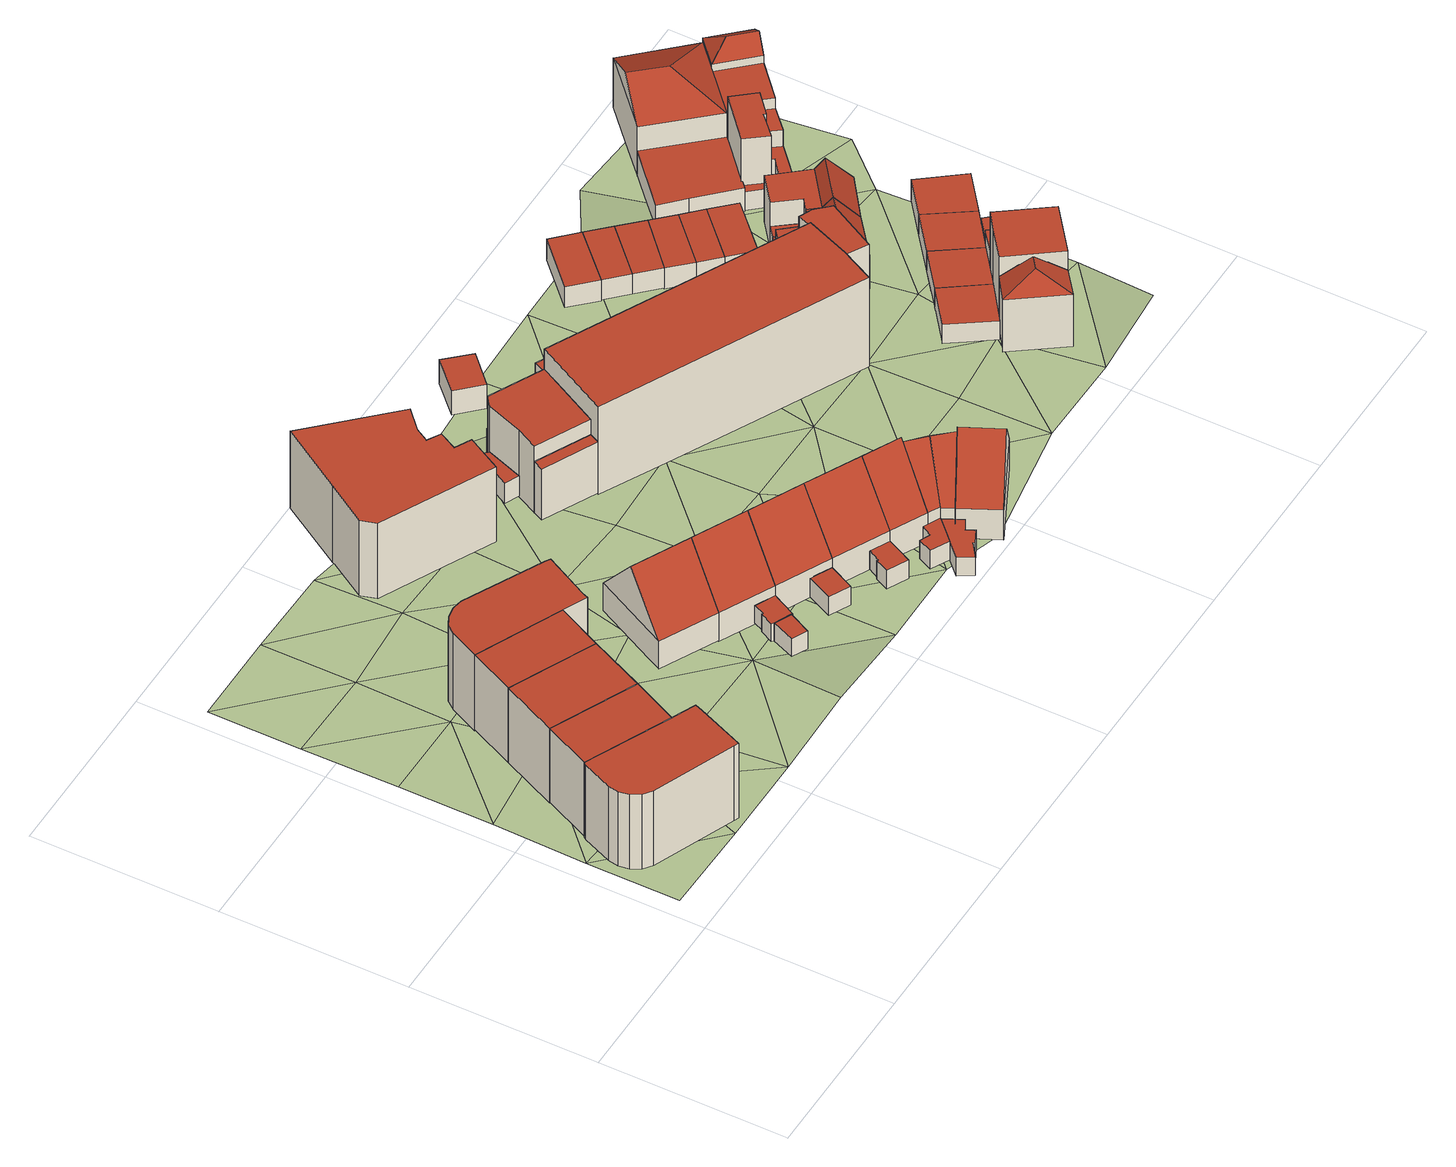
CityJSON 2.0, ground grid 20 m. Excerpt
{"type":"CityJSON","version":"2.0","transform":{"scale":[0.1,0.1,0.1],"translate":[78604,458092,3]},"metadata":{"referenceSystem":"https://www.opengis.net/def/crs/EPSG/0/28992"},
"CityObjects":{
"building1":{"type":"Building","attributes":{"RelativeEavesHeight":9.72,"AbsoluteEavesHeight":13.99,"RelativeRidgeHeight":9.72,"AbsoluteRidgeHeight":13.99,"roofType":"1000"},"geometry":[{"type":"Solid","lod":"2","boundaries":[[[[0,1,2,3]],[[1,4,5,2]],[[4,6,7,5]],[[6,8,9,7]],[[8,10,11,9]],[[10,12,13,11]],[[12,14,15,13]],[[14,16,17,15]],[[16,18,19,17]],[[18,20,21,19]],[[20,22,23,21]],[[22,0,3,23]],[[22,20,18,16,14,12,10,8,6,4,1,0]],[[3,2,5,7,9,11,13,15,17,19,21,23]]]],"semantics":{"surfaces":[{"type":"WallSurface"},{"type":"RoofSurface","Slope":90,"Direction":0},{"type":"GroundSurface"}],"values":[[0,0,0,0,0,0,0,0,0,0,0,0,1,2]]}}]},
"building2":{"type":"Building","attributes":{"RelativeEavesHeight":9.61,"AbsoluteEavesHeight":13.99,"RelativeRidgeHeight":9.61,"AbsoluteRidgeHeight":13.99,"roofType":"1000"},"geometry":[{"type":"Solid","lod":"2","boundaries":[[[[20,18,24,25]],[[18,26,27,24]],[[26,28,29,27]],[[28,20,25,29]],[[28,26,18,20]],[[25,24,27,29]]]],"semantics":{"surfaces":[{"type":"WallSurface"},{"type":"RoofSurface","Slope":90,"Direction":0},{"type":"GroundSurface"}],"values":[[0,0,0,0,1,2]]}}]},
"building3":{"type":"Building","attributes":{"RelativeEavesHeight":9.65,"AbsoluteEavesHeight":13.99,"RelativeRidgeHeight":9.65,"AbsoluteRidgeHeight":13.99,"roofType":"1000"},"geometry":[{"type":"Solid","lod":"2","boundaries":[[[[28,26,30,31]],[[26,32,33,30]],[[32,34,35,33]],[[34,28,31,35]],[[34,32,26,28]],[[31,30,33,35]]]],"semantics":{"surfaces":[{"type":"WallSurface"},{"type":"RoofSurface","Slope":90,"Direction":0},{"type":"GroundSurface"}],"values":[[0,0,0,0,1,2]]}}]},
"building4":{"type":"Building","attributes":{"RelativeEavesHeight":9.74,"AbsoluteEavesHeight":13.99,"RelativeRidgeHeight":9.74,"AbsoluteRidgeHeight":13.99,"roofType":"1000"},"geometry":[{"type":"Solid","lod":"2","boundaries":[[[[34,32,33,35]],[[32,36,37,33]],[[36,38,39,37]],[[38,34,35,39]],[[38,36,32,34]],[[35,33,37,39]]]],"semantics":{"surfaces":[{"type":"WallSurface"},{"type":"RoofSurface","Slope":90,"Direction":0},{"type":"GroundSurface"}],"values":[[0,0,0,0,1,2]]}}]},
"building5":{"type":"Building","attributes":{"RelativeEavesHeight":9.88,"AbsoluteEavesHeight":13.99,"RelativeRidgeHeight":9.88,"AbsoluteRidgeHeight":13.99,"roofType":"1000"},"geometry":[{"type":"Solid","lod":"2","boundaries":[[[[40,41,42,43]],[[41,38,44,42]],[[38,36,45,44]],[[36,46,47,45]],[[46,48,49,47]],[[48,50,51,49]],[[50,52,53,51]],[[52,54,55,53]],[[54,56,57,55]],[[56,58,59,57]],[[58,40,43,59]],[[58,56,54,52,50,48,46,36,38,41,40]],[[43,42,44,45,47,49,51,53,55,57,59]]]],"semantics":{"surfaces":[{"type":"WallSurface"},{"type":"RoofSurface","Slope":90,"Direction":0},{"type":"GroundSurface"}],"values":[[0,0,0,0,0,0,0,0,0,0,0,1,2]]}}]},
"building6":{"type":"Building","attributes":{"RelativeEavesHeight":3.64,"AbsoluteEavesHeight":7.64,"RelativeRidgeHeight":9.57,"AbsoluteRidgeHeight":13.56,"roofType":"1030"},"geometry":[{"type":"Solid","lod":"2","boundaries":[[[[60,61,62,63]],[[61,64,65,62]],[[64,66,67,65]],[[66,60,63,67]],[[64,61,68]],[[60,66,69]],[[61,60,69,68]],[[66,64,68,69]],[[63,62,65,67]]]],"semantics":{"surfaces":[{"type":"WallSurface"},{"type":"RoofSurface","Slope":37.78,"Direction":206.89},{"type":"RoofSurface","Slope":37.78,"Direction":26.82},{"type":"GroundSurface"}],"values":[[0,0,0,0,0,0,1,2,3]]}}]},
"building7":{"type":"Building","children":["building7-1","building7-2","building7-3"]},
"building7-1":{"type":"BuildingPart","attributes":{"RelativeEavesHeight":3.71,"AbsoluteEavesHeight":7.64,"RelativeRidgeHeight":9.63,"AbsoluteRidgeHeight":13.56,"roofType":"1030"},"parents":["building7"],"geometry":[{"type":"Solid","lod":"2","boundaries":[[[[70,60,71,72]],[[60,66,73,71]],[[66,74,75,73]],[[74,70,72,75]],[[66,60,69]],[[70,74,76]],[[60,70,76,69]],[[74,66,69,76]],[[72,71,73,75]]]],"semantics":{"surfaces":[{"type":"WallSurface"},{"type":"RoofSurface","Slope":37.84,"Direction":206.89},{"type":"RoofSurface","Slope":37.84,"Direction":26.81},{"type":"GroundSurface"}],"values":[[0,0,0,0,0,0,1,2,3]]}}]},
"building7-2":{"type":"BuildingPart","attributes":{"RelativeEavesHeight":2.31,"AbsoluteEavesHeight":6.4,"RelativeRidgeHeight":2.31,"AbsoluteRidgeHeight":6.4,"roofType":"1000"},"parents":["building7"],"geometry":[{"type":"Solid","lod":"2","boundaries":[[[[77,78,79,80]],[[78,81,82,79]],[[81,83,84,82]],[[83,85,86,84]],[[85,87,88,86]],[[87,89,90,88]],[[89,77,80,90]],[[89,87,85,83,81,78,77]],[[80,79,82,84,86,88,90]]]],"semantics":{"surfaces":[{"type":"WallSurface"},{"type":"RoofSurface","Slope":90,"Direction":0},{"type":"GroundSurface"}],"values":[[0,0,0,0,0,0,0,1,2]]}}]},
"building7-3":{"type":"BuildingPart","attributes":{"RelativeEavesHeight":2.27,"AbsoluteEavesHeight":6.37,"RelativeRidgeHeight":2.27,"AbsoluteRidgeHeight":6.37,"roofType":"1000"},"parents":["building7"],"geometry":[{"type":"Solid","lod":"2","boundaries":[[[[91,92,93,94]],[[92,95,96,93]],[[95,81,82,96]],[[81,91,94,82]],[[81,95,92,91]],[[94,93,96,82]]]],"semantics":{"surfaces":[{"type":"WallSurface"},{"type":"RoofSurface","Slope":90,"Direction":0},{"type":"GroundSurface"}],"values":[[0,0,0,0,1,2]]}}]},
"building8":{"type":"Building","children":["building8-1","building8-2"]},
"building8-1":{"type":"BuildingPart","attributes":{"RelativeEavesHeight":3,"AbsoluteEavesHeight":7.02,"RelativeRidgeHeight":3,"AbsoluteRidgeHeight":7.02,"roofType":"1000"},"parents":["building8"],"geometry":[{"type":"Solid","lod":"2","boundaries":[[[[97,98,99,100]],[[98,101,102,99]],[[101,103,104,102]],[[103,105,106,104]],[[105,107,108,106]],[[107,97,100,108]],[[107,105,103,101,98,97]],[[100,99,102,104,106,108]]]],"semantics":{"surfaces":[{"type":"WallSurface"},{"type":"RoofSurface","Slope":90,"Direction":0},{"type":"GroundSurface"}],"values":[[0,0,0,0,0,0,1,2]]}}]},
"building8-2":{"type":"BuildingPart","attributes":{"RelativeEavesHeight":10.02,"AbsoluteEavesHeight":13.62,"RelativeRidgeHeight":10.02,"AbsoluteRidgeHeight":13.62,"roofType":"1000"},"parents":["building8"],"geometry":[{"type":"Solid","lod":"2","boundaries":[[[[109,110,111,112]],[[110,113,114,111]],[[113,115,116,114]],[[115,117,118,116]],[[117,119,120,118]],[[119,121,122,120]],[[121,123,124,122]],[[123,125,126,124]],[[125,127,128,126]],[[127,129,130,128]],[[129,131,132,130]],[[131,109,112,132]],[[131,129,127,125,123,121,119,117,115,113,110,109]],[[112,111,114,116,118,120,122,124,126,128,130,132]]]],"semantics":{"surfaces":[{"type":"WallSurface"},{"type":"RoofSurface","Slope":90,"Direction":180},{"type":"GroundSurface"}],"values":[[0,0,0,0,0,0,0,0,0,0,0,0,1,2]]}}]},
"building9":{"type":"Building","children":["building9-1","building9-2"]},
"building9-1":{"type":"BuildingPart","attributes":{"RelativeEavesHeight":2.36,"AbsoluteEavesHeight":6.38,"RelativeRidgeHeight":2.36,"AbsoluteRidgeHeight":6.38,"roofType":"1000"},"parents":["building9"],"geometry":[{"type":"Solid","lod":"2","boundaries":[[[[133,134,135,136]],[[134,137,138,135]],[[137,139,140,138]],[[139,133,136,140]],[[139,137,134,133]],[[136,135,138,140]]]],"semantics":{"surfaces":[{"type":"WallSurface"},{"type":"RoofSurface","Slope":90,"Direction":0},{"type":"GroundSurface"}],"values":[[0,0,0,0,1,2]]}}]},
"building9-2":{"type":"BuildingPart","attributes":{"RelativeEavesHeight":3.75,"AbsoluteEavesHeight":7.64,"RelativeRidgeHeight":9.67,"AbsoluteRidgeHeight":13.56,"roofType":"1030"},"parents":["building9"],"geometry":[{"type":"Solid","lod":"2","boundaries":[[[[74,141,142,75]],[[141,143,144,142]],[[143,70,72,144]],[[70,74,75,72]],[[143,141,145]],[[74,70,76]],[[141,74,76,145]],[[70,143,145,76]],[[75,142,144,72]]]],"semantics":{"surfaces":[{"type":"WallSurface"},{"type":"RoofSurface","Slope":37.71,"Direction":26.54},{"type":"RoofSurface","Slope":37.69,"Direction":206.11},{"type":"GroundSurface"}],"values":[[0,0,0,0,0,0,1,2,3]]}}]},
"building10":{"type":"Building","children":["building10-1","building10-2"]},
"building10-1":{"type":"BuildingPart","attributes":{"RelativeEavesHeight":3.79,"AbsoluteEavesHeight":7.64,"RelativeRidgeHeight":9.72,"AbsoluteRidgeHeight":13.56,"roofType":"1030"},"parents":["building10"],"geometry":[{"type":"Solid","lod":"2","boundaries":[[[[146,143,147,148]],[[143,141,149,147]],[[141,150,151,149]],[[150,146,148,151]],[[141,143,145]],[[146,150,152]],[[143,146,152,145]],[[150,141,145,152]],[[148,147,149,151]]]],"semantics":{"surfaces":[{"type":"WallSurface"},{"type":"RoofSurface","Slope":37.73,"Direction":206.89},{"type":"RoofSurface","Slope":37.62,"Direction":26.87},{"type":"GroundSurface"}],"values":[[0,0,0,0,0,0,1,2,3]]}}]},
"building10-2":{"type":"BuildingPart","attributes":{"RelativeEavesHeight":2.38,"AbsoluteEavesHeight":6.28,"RelativeRidgeHeight":2.38,"AbsoluteRidgeHeight":6.28,"roofType":"1000"},"parents":["building10"],"geometry":[{"type":"Solid","lod":"2","boundaries":[[[[153,154,155,156]],[[154,157,158,155]],[[157,159,160,158]],[[159,161,162,160]],[[161,163,164,162]],[[163,153,156,164]],[[163,161,159,157,154,153]],[[156,155,158,160,162,164]]]],"semantics":{"surfaces":[{"type":"WallSurface"},{"type":"RoofSurface","Slope":90,"Direction":0},{"type":"GroundSurface"}],"values":[[0,0,0,0,0,0,1,2]]}}]},
"building11":{"type":"Building","children":["building11-1","building11-2","building11-3"]},
"building11-1":{"type":"BuildingPart","attributes":{"RelativeEavesHeight":3.86,"AbsoluteEavesHeight":7.64,"RelativeRidgeHeight":9.78,"AbsoluteRidgeHeight":13.56,"roofType":"1030"},"parents":["building11"],"geometry":[{"type":"Solid","lod":"2","boundaries":[[[[165,146,148,166]],[[146,150,151,148]],[[150,167,168,151]],[[167,165,166,168]],[[150,146,152]],[[165,167,169]],[[146,165,169,152]],[[167,150,152,169]],[[166,148,151,168]]]],"semantics":{"surfaces":[{"type":"WallSurface"},{"type":"RoofSurface","Slope":37.69,"Direction":206.83},{"type":"RoofSurface","Slope":37.69,"Direction":26.79},{"type":"GroundSurface"}],"values":[[0,0,0,0,0,0,1,2,3]]}}]},
"building11-2":{"type":"BuildingPart","attributes":{"RelativeEavesHeight":3.9,"AbsoluteEavesHeight":7.64,"RelativeRidgeHeight":9.32,"AbsoluteRidgeHeight":13.06,"roofType":"1030"},"parents":["building11"],"geometry":[{"type":"Solid","lod":"2","boundaries":[[[[170,171,172,173]],[[171,174,175,172]],[[174,165,176,175]],[[165,170,173,176]],[[174,171,177]],[[170,165,178]],[[171,170,178,177]],[[165,174,177,178]],[[173,172,175,176]]]],"semantics":{"surfaces":[{"type":"WallSurface"},{"type":"RoofSurface","Slope":37.12,"Direction":43.74},{"type":"RoofSurface","Slope":37.32,"Direction":215.82},{"type":"GroundSurface"}],"values":[[0,0,0,0,0,0,1,2,3]]}}]},
"building11-3":{"type":"BuildingPart","attributes":{"RelativeEavesHeight":2.37,"AbsoluteEavesHeight":6.19,"RelativeRidgeHeight":2.37,"AbsoluteRidgeHeight":6.19,"roofType":"1000"},"parents":["building11"],"geometry":[{"type":"Solid","lod":"2","boundaries":[[[[179,180,181,182]],[[180,183,184,181]],[[183,185,186,184]],[[185,187,188,186]],[[187,189,190,188]],[[189,179,182,190]],[[189,187,185,183,180,179]],[[182,181,184,186,188,190]]]],"semantics":{"surfaces":[{"type":"WallSurface"},{"type":"RoofSurface","Slope":90,"Direction":0},{"type":"GroundSurface"}],"values":[[0,0,0,0,0,0,1,2]]}}]},
"building12":{"type":"Building","children":["building12-1","building12-2","building12-3"]},
"building12-1":{"type":"BuildingPart","attributes":{"RelativeEavesHeight":2.38,"AbsoluteEavesHeight":6.19,"RelativeRidgeHeight":2.38,"AbsoluteRidgeHeight":6.19,"roofType":"1000"},"parents":["building12"],"geometry":[{"type":"Solid","lod":"2","boundaries":[[[[191,192,193,194]],[[192,195,196,193]],[[195,197,198,196]],[[197,199,200,198]],[[199,201,202,200]],[[201,203,204,202]],[[203,205,206,204]],[[205,191,194,206]],[[205,203,201,199,197,195,192,191]],[[194,193,196,198,200,202,204,206]]]],"semantics":{"surfaces":[{"type":"WallSurface"},{"type":"RoofSurface","Slope":90,"Direction":0},{"type":"GroundSurface"}],"values":[[0,0,0,0,0,0,0,0,1,2]]}}]},
"building12-2":{"type":"BuildingPart","attributes":{"RelativeEavesHeight":3.93,"AbsoluteEavesHeight":7.64,"RelativeRidgeHeight":9.86,"AbsoluteRidgeHeight":13.56,"roofType":"1030"},"parents":["building12"],"geometry":[{"type":"Solid","lod":"2","boundaries":[[[[207,208,209,210]],[[208,211,212,209]],[[211,213,214,212]],[[213,207,210,214]],[[211,208,215]],[[207,213,216]],[[208,207,216,215]],[[213,211,215,216]],[[210,209,212,214]]]],"semantics":{"surfaces":[{"type":"WallSurface"},{"type":"RoofSurface","Slope":38.09,"Direction":243.8},{"type":"RoofSurface","Slope":38.09,"Direction":63.57},{"type":"GroundSurface"}],"values":[[0,0,0,0,0,0,1,2,3]]}}]},
"building12-3":{"type":"BuildingPart","attributes":{"RelativeEavesHeight":3.92,"AbsoluteEavesHeight":7.64,"RelativeRidgeHeight":9.35,"AbsoluteRidgeHeight":13.06,"roofType":"1030"},"parents":["building12"],"geometry":[{"type":"Solid","lod":"2","boundaries":[[[[208,217,218,209]],[[217,171,172,218]],[[171,219,220,172]],[[219,208,209,220]],[[171,217,177]],[[208,219,221]],[[217,208,221,177]],[[219,171,177,221]],[[209,218,172,220]]]],"semantics":{"surfaces":[{"type":"WallSurface"},{"type":"RoofSurface","Slope":37.81,"Direction":235.65},{"type":"RoofSurface","Slope":37.22,"Direction":48.06},{"type":"GroundSurface"}],"values":[[0,0,0,0,0,0,1,2,3]]}}]},
"building13":{"type":"Building","attributes":{"RelativeEavesHeight":3.17,"AbsoluteEavesHeight":6.84,"RelativeRidgeHeight":3.17,"AbsoluteRidgeHeight":6.84,"roofType":"1000"},"geometry":[{"type":"Solid","lod":"2","boundaries":[[[[222,223,224,225]],[[223,226,227,224]],[[226,228,229,227]],[[228,222,225,229]],[[228,226,223,222]],[[225,224,227,229]]]],"semantics":{"surfaces":[{"type":"WallSurface"},{"type":"RoofSurface","Slope":90,"Direction":0},{"type":"GroundSurface"}],"values":[[0,0,0,0,1,2]]}}]},
"building14":{"type":"Building","children":["building14-1","building14-2","building14-3","building14-4","building14-5","building14-6","building14-7"]},
"building14-1":{"type":"BuildingPart","attributes":{"RelativeEavesHeight":2.65,"AbsoluteEavesHeight":6.62,"RelativeRidgeHeight":2.65,"AbsoluteRidgeHeight":6.62,"roofType":"1000"},"parents":["building14"],"geometry":[{"type":"Solid","lod":"2","boundaries":[[[[230,231,232,233]],[[231,234,235,232]],[[234,236,237,235]],[[236,238,239,237]],[[238,240,241,239]],[[240,230,233,241]],[[240,238,236,234,231,230]],[[233,232,235,237,239,241]]]],"semantics":{"surfaces":[{"type":"WallSurface"},{"type":"RoofSurface","Slope":90,"Direction":0},{"type":"GroundSurface"}],"values":[[0,0,0,0,0,0,1,2]]}}]},
"building14-2":{"type":"BuildingPart","attributes":{"RelativeEavesHeight":11.29,"AbsoluteEavesHeight":14.71,"RelativeRidgeHeight":11.29,"AbsoluteRidgeHeight":14.71,"roofType":"1000"},"parents":["building14"],"geometry":[{"type":"Solid","lod":"2","boundaries":[[[[242,243,244,245]],[[243,246,247,244]],[[246,248,249,247]],[[248,250,251,249]],[[250,242,245,251]],[[250,248,246,243,242]],[[245,244,247,249,251]]]],"semantics":{"surfaces":[{"type":"WallSurface"},{"type":"RoofSurface","Slope":90,"Direction":0},{"type":"GroundSurface"}],"values":[[0,0,0,0,0,1,2]]}}]},
"building14-3":{"type":"BuildingPart","attributes":{"RelativeEavesHeight":8.57,"AbsoluteEavesHeight":12.12,"RelativeRidgeHeight":8.57,"AbsoluteRidgeHeight":12.12,"roofType":"1000"},"parents":["building14"],"geometry":[{"type":"Solid","lod":"2","boundaries":[[[[252,253,254,255]],[[253,256,257,254]],[[256,258,259,257]],[[258,260,261,259]],[[260,252,255,261]],[[260,258,256,253,252]],[[255,254,257,259,261]]]],"semantics":{"surfaces":[{"type":"WallSurface"},{"type":"RoofSurface","Slope":90,"Direction":0},{"type":"GroundSurface"}],"values":[[0,0,0,0,0,1,2]]}}]},
"building14-4":{"type":"BuildingPart","attributes":{"RelativeEavesHeight":11.57,"AbsoluteEavesHeight":15.12,"RelativeRidgeHeight":11.57,"AbsoluteRidgeHeight":15.12,"roofType":"1000"},"parents":["building14"],"geometry":[{"type":"Solid","lod":"2","boundaries":[[[[262,263,264,259]],[[263,265,266,264]],[[265,267,268,266]],[[267,269,261,268]],[[269,262,259,261]],[[269,267,265,263,262]],[[259,264,266,268,261]]]],"semantics":{"surfaces":[{"type":"WallSurface"},{"type":"RoofSurface","Slope":90,"Direction":0},{"type":"GroundSurface"}],"values":[[0,0,0,0,0,1,2]]}}]},
"building14-5":{"type":"BuildingPart","attributes":{"RelativeEavesHeight":6.59,"AbsoluteEavesHeight":10.52,"RelativeRidgeHeight":6.59,"AbsoluteRidgeHeight":10.52,"roofType":"1000"},"parents":["building14"],"geometry":[{"type":"Solid","lod":"2","boundaries":[[[[270,271,272,273]],[[271,274,275,272]],[[274,276,277,275]],[[276,270,273,277]],[[276,274,271,270]],[[273,272,275,277]]]],"semantics":{"surfaces":[{"type":"WallSurface"},{"type":"RoofSurface","Slope":90,"Direction":0},{"type":"GroundSurface"}],"values":[[0,0,0,0,1,2]]}}]},
"building14-6":{"type":"BuildingPart","attributes":{"RelativeEavesHeight":2.85,"AbsoluteEavesHeight":6.62,"RelativeRidgeHeight":2.85,"AbsoluteRidgeHeight":6.62,"roofType":"1000"},"parents":["building14"],"geometry":[{"type":"Solid","lod":"2","boundaries":[[[[278,279,280,281]],[[279,282,283,280]],[[282,284,285,283]],[[284,278,281,285]],[[284,282,279,278]],[[281,280,283,285]]]],"semantics":{"surfaces":[{"type":"WallSurface"},{"type":"RoofSurface","Slope":90,"Direction":0},{"type":"GroundSurface"}],"values":[[0,0,0,0,1,2]]}}]},
"building14-7":{"type":"BuildingPart","attributes":{"RelativeEavesHeight":8.67,"AbsoluteEavesHeight":12.52,"RelativeRidgeHeight":8.67,"AbsoluteRidgeHeight":12.52,"roofType":"1000"},"parents":["building14"],"geometry":[{"type":"Solid","lod":"2","boundaries":[[[[286,287,288,283]],[[287,289,290,288]],[[289,291,292,290]],[[291,293,294,292]],[[293,295,285,294]],[[295,286,283,285]],[[295,293,291,289,287,286]],[[283,288,290,292,294,285]]]],"semantics":{"surfaces":[{"type":"WallSurface"},{"type":"RoofSurface","Slope":90,"Direction":0},{"type":"GroundSurface"}],"values":[[0,0,0,0,0,0,1,2]]}}]},
"building15":{"type":"Building","attributes":{"RelativeEavesHeight":2.64,"AbsoluteEavesHeight":6.28,"RelativeRidgeHeight":2.64,"AbsoluteRidgeHeight":6.28,"roofType":"1000"},"geometry":[{"type":"Solid","lod":"2","boundaries":[[[[296,297,298,299]],[[297,300,301,298]],[[300,302,303,301]],[[302,296,299,303]],[[302,300,297,296]],[[299,298,301,303]]]],"semantics":{"surfaces":[{"type":"WallSurface"},{"type":"RoofSurface","Slope":90,"Direction":0},{"type":"GroundSurface"}],"values":[[0,0,0,0,1,2]]}}]},
"building16":{"type":"Building","attributes":{"RelativeEavesHeight":2.56,"AbsoluteEavesHeight":6.28,"RelativeRidgeHeight":2.56,"AbsoluteRidgeHeight":6.28,"roofType":"1000"},"geometry":[{"type":"Solid","lod":"2","boundaries":[[[[304,296,305,306]],[[296,302,307,305]],[[302,308,309,307]],[[308,304,306,309]],[[308,302,296,304]],[[306,305,307,309]]]],"semantics":{"surfaces":[{"type":"WallSurface"},{"type":"RoofSurface","Slope":90,"Direction":0},{"type":"GroundSurface"}],"values":[[0,0,0,0,1,2]]}}]},
"building17":{"type":"Building","attributes":{"RelativeEavesHeight":2.51,"AbsoluteEavesHeight":6.03,"RelativeRidgeHeight":2.51,"AbsoluteRidgeHeight":6.03,"roofType":"1000"},"geometry":[{"type":"Solid","lod":"2","boundaries":[[[[310,311,312,313]],[[311,314,315,312]],[[314,316,317,315]],[[316,310,313,317]],[[316,314,311,310]],[[313,312,315,317]]]],"semantics":{"surfaces":[{"type":"WallSurface"},{"type":"RoofSurface","Slope":90,"Direction":0},{"type":"GroundSurface"}],"values":[[0,0,0,0,1,2]]}}]},
"building18":{"type":"Building","attributes":{"RelativeEavesHeight":2.58,"AbsoluteEavesHeight":6.28,"RelativeRidgeHeight":2.58,"AbsoluteRidgeHeight":6.28,"roofType":"1000"},"geometry":[{"type":"Solid","lod":"2","boundaries":[[[[318,304,306,319]],[[304,308,309,306]],[[308,320,321,309]],[[320,318,319,321]],[[320,308,304,318]],[[319,306,309,321]]]],"semantics":{"surfaces":[{"type":"WallSurface"},{"type":"RoofSurface","Slope":90,"Direction":0},{"type":"GroundSurface"}],"values":[[0,0,0,0,1,2]]}}]},
"building19":{"type":"Building","attributes":{"RelativeEavesHeight":2.63,"AbsoluteEavesHeight":6.28,"RelativeRidgeHeight":2.63,"AbsoluteRidgeHeight":6.28,"roofType":"1000"},"geometry":[{"type":"Solid","lod":"2","boundaries":[[[[322,318,323,324]],[[318,320,325,323]],[[320,326,327,325]],[[326,322,324,327]],[[326,320,318,322]],[[324,323,325,327]]]],"semantics":{"surfaces":[{"type":"WallSurface"},{"type":"RoofSurface","Slope":90,"Direction":0},{"type":"GroundSurface"}],"values":[[0,0,0,0,1,2]]}}]},
"building20":{"type":"Building","attributes":{"RelativeEavesHeight":2.71,"AbsoluteEavesHeight":6.28,"RelativeRidgeHeight":2.71,"AbsoluteRidgeHeight":6.28,"roofType":"1000"},"geometry":[{"type":"Solid","lod":"2","boundaries":[[[[328,322,324,329]],[[322,326,327,324]],[[326,330,331,327]],[[330,328,329,331]],[[330,326,322,328]],[[329,324,327,331]]]],"semantics":{"surfaces":[{"type":"WallSurface"},{"type":"RoofSurface","Slope":90,"Direction":0},{"type":"GroundSurface"}],"values":[[0,0,0,0,1,2]]}}]},
"building21":{"type":"Building","children":["building21-1","building21-2","building21-3"]},
"building21-1":{"type":"BuildingPart","attributes":{"RelativeEavesHeight":5.15,"AbsoluteEavesHeight":8.49,"RelativeRidgeHeight":7.29,"AbsoluteRidgeHeight":10.64,"roofType":"1030"},"parents":["building21"],"geometry":[{"type":"Solid","lod":"2","boundaries":[[[[332,333,334,335]],[[333,336,337,334]],[[336,338,339,337]],[[338,332,335,339]],[[336,333,340]],[[332,338,341]],[[333,332,341,340]],[[338,336,340,341]],[[335,334,337,339]]]],"semantics":{"surfaces":[{"type":"WallSurface"},{"type":"RoofSurface","Slope":39.83,"Direction":321.86},{"type":"RoofSurface","Slope":40.23,"Direction":141.36},{"type":"GroundSurface"}],"values":[[0,0,0,0,0,0,1,2,3]]}}]},
"building21-2":{"type":"BuildingPart","attributes":{"RelativeEavesHeight":2.97,"AbsoluteEavesHeight":6.33,"RelativeRidgeHeight":2.97,"AbsoluteRidgeHeight":6.33,"roofType":"1000"},"parents":["building21"],"geometry":[{"type":"Solid","lod":"2","boundaries":[[[[342,343,344,345]],[[343,346,347,344]],[[346,348,349,347]],[[348,342,345,349]],[[348,346,343,342]],[[345,344,347,349]]]],"semantics":{"surfaces":[{"type":"WallSurface"},{"type":"RoofSurface","Slope":90,"Direction":0},{"type":"GroundSurface"}],"values":[[0,0,0,0,1,2]]}}]},
"building21-3":{"type":"BuildingPart","attributes":{"RelativeEavesHeight":6.08,"AbsoluteEavesHeight":9.43,"RelativeRidgeHeight":6.08,"AbsoluteRidgeHeight":9.43,"roofType":"1000"},"parents":["building21"],"geometry":[{"type":"Solid","lod":"2","boundaries":[[[[350,351,352,353]],[[351,333,334,352]],[[333,332,335,334]],[[332,354,355,335]],[[354,356,357,355]],[[356,350,353,357]],[[356,354,332,333,351,350]],[[353,352,334,335,355,357]]]],"semantics":{"surfaces":[{"type":"WallSurface"},{"type":"RoofSurface","Slope":90,"Direction":0},{"type":"GroundSurface"}],"values":[[0,0,0,0,0,0,1,2]]}}]},
"building22":{"type":"Building","attributes":{"RelativeEavesHeight":2.8,"AbsoluteEavesHeight":6.28,"RelativeRidgeHeight":2.8,"AbsoluteRidgeHeight":6.28,"roofType":"1000"},"geometry":[{"type":"Solid","lod":"2","boundaries":[[[[358,328,359,360]],[[328,330,361,359]],[[330,362,363,361]],[[362,358,360,363]],[[362,330,328,358]],[[360,359,361,363]]]],"semantics":{"surfaces":[{"type":"WallSurface"},{"type":"RoofSurface","Slope":90,"Direction":0},{"type":"GroundSurface"}],"values":[[0,0,0,0,1,2]]}}]},
"building23":{"type":"Building","attributes":{"RelativeEavesHeight":2.63,"AbsoluteEavesHeight":6.03,"RelativeRidgeHeight":2.63,"AbsoluteRidgeHeight":6.03,"roofType":"1000"},"geometry":[{"type":"Solid","lod":"2","boundaries":[[[[364,310,365,366]],[[310,316,367,365]],[[316,368,369,367]],[[368,364,366,369]],[[368,316,310,364]],[[366,365,367,369]]]],"semantics":{"surfaces":[{"type":"WallSurface"},{"type":"RoofSurface","Slope":90,"Direction":0},{"type":"GroundSurface"}],"values":[[0,0,0,0,1,2]]}}]},
"building24":{"type":"Building","children":["building24-1","building24-2","building24-3","building24-4"]},
"building24-1":{"type":"BuildingPart","attributes":{"RelativeEavesHeight":6.74,"AbsoluteEavesHeight":10.46,"RelativeRidgeHeight":8.94,"AbsoluteRidgeHeight":12.65,"roofType":"1130"},"parents":["building24"],"geometry":[{"type":"Solid","lod":"2","boundaries":[[[[370,371,372,373]],[[371,374,375,372]],[[374,376,377,375]],[[376,370,373,377]],[[374,371,378]],[[370,376,379]],[[371,370,379,378]],[[376,374,378,379]],[[373,372,375,377]]]],"semantics":{"surfaces":[{"type":"WallSurface"},{"type":"RoofSurface","Slope":35.98,"Direction":234.4},{"type":"RoofSurface","Slope":55.71,"Direction":142.5},{"type":"RoofSurface","Slope":55.71,"Direction":323.41},{"type":"GroundSurface"}],"values":[[0,0,0,0,1,0,2,3,4]]}}]},
"building24-2":{"type":"BuildingPart","attributes":{"RelativeEavesHeight":9.4,"AbsoluteEavesHeight":12.96,"RelativeRidgeHeight":9.4,"AbsoluteRidgeHeight":12.96,"roofType":"1000"},"parents":["building24"],"geometry":[{"type":"Solid","lod":"2","boundaries":[[[[380,381,382,383]],[[381,384,385,382]],[[384,386,387,385]],[[386,388,389,387]],[[388,380,383,389]],[[388,386,384,381,380]],[[383,382,385,387,389]]]],"semantics":{"surfaces":[{"type":"WallSurface"},{"type":"RoofSurface","Slope":90,"Direction":0},{"type":"GroundSurface"}],"values":[[0,0,0,0,0,1,2]]}}]},
"building24-3":{"type":"BuildingPart","attributes":{"RelativeEavesHeight":3.29,"AbsoluteEavesHeight":6.69,"RelativeRidgeHeight":3.29,"AbsoluteRidgeHeight":6.69,"roofType":"1000"},"parents":["building24"],"geometry":[{"type":"Solid","lod":"2","boundaries":[[[[390,391,392,393]],[[391,394,395,392]],[[394,396,397,395]],[[396,398,399,397]],[[398,400,401,399]],[[400,390,393,401]],[[400,398,396,394,391,390]],[[393,392,395,397,399,401]]]],"semantics":{"surfaces":[{"type":"WallSurface"},{"type":"RoofSurface","Slope":90,"Direction":0},{"type":"GroundSurface"}],"values":[[0,0,0,0,0,0,1,2]]}}]},
"building24-4":{"type":"BuildingPart","attributes":{"RelativeEavesHeight":4.38,"AbsoluteEavesHeight":7.86,"RelativeRidgeHeight":4.38,"AbsoluteRidgeHeight":7.86,"roofType":"1000"},"parents":["building24"],"geometry":[{"type":"Solid","lod":"2","boundaries":[[[[402,403,404,405]],[[403,406,407,404]],[[406,408,409,407]],[[408,410,411,409]],[[410,402,405,411]],[[410,408,406,403,402]],[[405,404,407,409,411]]]],"semantics":{"surfaces":[{"type":"WallSurface"},{"type":"RoofSurface","Slope":90,"Direction":0},{"type":"GroundSurface"}],"values":[[0,0,0,0,0,1,2]]}}]},
"building25":{"type":"Building","children":["building25-1","building25-2","building25-3"]},
"building25-1":{"type":"BuildingPart","attributes":{"RelativeEavesHeight":5.2,"AbsoluteEavesHeight":8.49,"RelativeRidgeHeight":7.34,"AbsoluteRidgeHeight":10.64,"roofType":"1030"},"parents":["building25"],"geometry":[{"type":"Solid","lod":"2","boundaries":[[[[412,336,337,413]],[[336,333,334,337]],[[333,414,415,334]],[[414,412,413,415]],[[333,336,340]],[[412,414,416]],[[336,412,416,340]],[[414,333,340,416]],[[413,337,334,415]]]],"semantics":{"surfaces":[{"type":"WallSurface"},{"type":"RoofSurface","Slope":40.3,"Direction":143},{"type":"RoofSurface","Slope":39.8,"Direction":322.42},{"type":"GroundSurface"}],"values":[[0,0,0,0,0,0,1,2,3]]}}]},
"building25-2":{"type":"BuildingPart","attributes":{"RelativeEavesHeight":2.97,"AbsoluteEavesHeight":6.33,"RelativeRidgeHeight":2.97,"AbsoluteRidgeHeight":6.33,"roofType":"1000"},"parents":["building25"],"geometry":[{"type":"Solid","lod":"2","boundaries":[[[[342,417,418,345]],[[417,419,420,418]],[[419,343,344,420]],[[343,342,345,344]],[[343,419,417,342]],[[345,418,420,344]]]],"semantics":{"surfaces":[{"type":"WallSurface"},{"type":"RoofSurface","Slope":90,"Direction":0},{"type":"GroundSurface"}],"values":[[0,0,0,0,1,2]]}}]},
"building25-3":{"type":"BuildingPart","attributes":{"RelativeEavesHeight":6.08,"AbsoluteEavesHeight":9.43,"RelativeRidgeHeight":6.08,"AbsoluteRidgeHeight":9.43,"roofType":"1000"},"parents":["building25"],"geometry":[{"type":"Solid","lod":"2","boundaries":[[[[421,422,423,424]],[[422,425,426,423]],[[425,414,415,426]],[[414,333,334,415]],[[333,351,352,334]],[[351,421,424,352]],[[351,333,414,425,422,421]],[[424,423,426,415,334,352]]]],"semantics":{"surfaces":[{"type":"WallSurface"},{"type":"RoofSurface","Slope":90,"Direction":0},{"type":"GroundSurface"}],"values":[[0,0,0,0,0,0,1,2]]}}]},
"building26":{"type":"Building","attributes":{"RelativeEavesHeight":2.69,"AbsoluteEavesHeight":6.03,"RelativeRidgeHeight":2.69,"AbsoluteRidgeHeight":6.03,"roofType":"1000"},"geometry":[{"type":"Solid","lod":"2","boundaries":[[[[364,368,427,428]],[[368,429,430,427]],[[429,431,432,430]],[[431,364,428,432]],[[431,429,368,364]],[[428,427,430,432]]]],"semantics":{"surfaces":[{"type":"WallSurface"},{"type":"RoofSurface","Slope":90,"Direction":0},{"type":"GroundSurface"}],"values":[[0,0,0,0,1,2]]}}]},
"building27":{"type":"Building","attributes":{"RelativeEavesHeight":2.74,"AbsoluteEavesHeight":6.03,"RelativeRidgeHeight":2.74,"AbsoluteRidgeHeight":6.03,"roofType":"1000"},"geometry":[{"type":"Solid","lod":"2","boundaries":[[[[433,431,432,434]],[[431,429,430,432]],[[429,435,436,430]],[[435,433,434,436]],[[435,429,431,433]],[[434,432,430,436]]]],"semantics":{"surfaces":[{"type":"WallSurface"},{"type":"RoofSurface","Slope":90,"Direction":0},{"type":"GroundSurface"}],"values":[[0,0,0,0,1,2]]}}]},
"building28":{"type":"Building","children":["building28-1","building28-2"]},
"building28-1":{"type":"BuildingPart","attributes":{"RelativeEavesHeight":6.37,"AbsoluteEavesHeight":9.48,"RelativeRidgeHeight":8.87,"AbsoluteRidgeHeight":11.98,"roofType":"1130"},"parents":["building28"],"geometry":[{"type":"Solid","lod":"2","boundaries":[[[[437,438,439,440]],[[438,441,442,439]],[[441,443,444,442]],[[443,437,440,444]],[[441,438,445]],[[437,443,446]],[[438,437,446,445]],[[443,441,445,446]],[[440,439,442,444]]]],"semantics":{"surfaces":[{"type":"WallSurface"},{"type":"RoofSurface","Slope":59.3,"Direction":137.03},{"type":"RoofSurface","Slope":61.49,"Direction":47.3},{"type":"RoofSurface","Slope":61.48,"Direction":228.39},{"type":"GroundSurface"}],"values":[[0,0,0,0,1,0,2,3,4]]}}]},
"building28-2":{"type":"BuildingPart","attributes":{"RelativeEavesHeight":3.09,"AbsoluteEavesHeight":6.38,"RelativeRidgeHeight":3.09,"AbsoluteRidgeHeight":6.38,"roofType":"1000"},"parents":["building28"],"geometry":[{"type":"Solid","lod":"2","boundaries":[[[[447,448,449,450]],[[448,451,452,449]],[[451,453,454,452]],[[453,455,456,454]],[[455,447,450,456]],[[455,453,451,448,447]],[[450,449,452,454,456]]]],"semantics":{"surfaces":[{"type":"WallSurface"},{"type":"RoofSurface","Slope":90,"Direction":0},{"type":"GroundSurface"}],"values":[[0,0,0,0,0,1,2]]}}]},
"building29":{"type":"Building","children":["building29-1","building29-2","building29-3","building29-4","building29-5","building29-6"]},
"building29-1":{"type":"BuildingPart","attributes":{"RelativeEavesHeight":6.97,"AbsoluteEavesHeight":10.09,"RelativeRidgeHeight":8.53,"AbsoluteRidgeHeight":11.65,"roofType":"1130"},"parents":["building29"],"geometry":[{"type":"Solid","lod":"2","boundaries":[[[[457,458,459,460]],[[458,461,439,459]],[[461,462,463,439]],[[462,457,460,463]],[[461,458,464]],[[457,462,465]],[[458,457,465,464]],[[462,461,464,465]],[[460,459,439,463]]]],"semantics":{"surfaces":[{"type":"WallSurface"},{"type":"RoofSurface","Slope":48.45,"Direction":317.03},{"type":"RoofSurface","Slope":48.53,"Direction":227.84},{"type":"RoofSurface","Slope":48.53,"Direction":47.22},{"type":"GroundSurface"}],"values":[[0,0,0,0,1,0,2,3,4]]}}]},
"building29-2":{"type":"BuildingPart","attributes":{"RelativeEavesHeight":8.53,"AbsoluteEavesHeight":11.89,"RelativeRidgeHeight":8.53,"AbsoluteRidgeHeight":11.89,"roofType":"1000"},"parents":["building29"],"geometry":[{"type":"Solid","lod":"2","boundaries":[[[[466,467,468,469]],[[467,470,471,468]],[[470,472,473,471]],[[472,474,475,473]],[[474,476,477,475]],[[476,466,469,477]],[[476,474,472,470,467,466]],[[469,468,471,473,475,477]]]],"semantics":{"surfaces":[{"type":"WallSurface"},{"type":"RoofSurface","Slope":90,"Direction":0},{"type":"GroundSurface"}],"values":[[0,0,0,0,0,0,1,2]]}}]},
"building29-3":{"type":"BuildingPart","attributes":{"RelativeEavesHeight":2.38,"AbsoluteEavesHeight":5.89,"RelativeRidgeHeight":2.38,"AbsoluteRidgeHeight":5.89,"roofType":"1000"},"parents":["building29"],"geometry":[{"type":"Solid","lod":"2","boundaries":[[[[478,479,480,481]],[[479,482,483,480]],[[482,484,485,483]],[[484,478,481,485]],[[484,482,479,478]],[[481,480,483,485]]]],"semantics":{"surfaces":[{"type":"WallSurface"},{"type":"RoofSurface","Slope":90,"Direction":0},{"type":"GroundSurface"}],"values":[[0,0,0,0,1,2]]}}]},
"building29-4":{"type":"BuildingPart","attributes":{"RelativeEavesHeight":6.03,"AbsoluteEavesHeight":9.19,"RelativeRidgeHeight":6.03,"AbsoluteRidgeHeight":9.19,"roofType":"1000"},"parents":["building29"],"geometry":[{"type":"Solid","lod":"2","boundaries":[[[[486,487,488,489]],[[487,490,491,488]],[[490,492,493,491]],[[492,494,495,493]],[[494,496,497,495]],[[496,486,489,497]],[[496,494,492,490,487,486]],[[489,488,491,493,495,497]]]],"semantics":{"surfaces":[{"type":"WallSurface"},{"type":"RoofSurface","Slope":90,"Direction":97.12},{"type":"GroundSurface"}],"values":[[0,0,0,0,0,0,1,2]]}}]},
"building29-5":{"type":"BuildingPart","attributes":{"RelativeEavesHeight":4.6,"AbsoluteEavesHeight":7.89,"RelativeRidgeHeight":4.6,"AbsoluteRidgeHeight":7.89,"roofType":"1000"},"parents":["building29"],"geometry":[{"type":"Solid","lod":"2","boundaries":[[[[498,499,500,501]],[[499,502,503,500]],[[502,504,505,503]],[[504,506,507,505]],[[506,498,501,507]],[[506,504,502,499,498]],[[501,500,503,505,507]]]],"semantics":{"surfaces":[{"type":"WallSurface"},{"type":"RoofSurface","Slope":90,"Direction":255.96},{"type":"GroundSurface"}],"values":[[0,0,0,0,0,1,2]]}}]},
"building29-6":{"type":"BuildingPart","attributes":{"RelativeEavesHeight":2.41,"AbsoluteEavesHeight":5.79,"RelativeRidgeHeight":2.41,"AbsoluteRidgeHeight":5.79,"roofType":"1000"},"parents":["building29"],"geometry":[{"type":"Solid","lod":"2","boundaries":[[[[508,509,510,511]],[[509,512,513,510]],[[512,514,515,513]],[[514,516,517,515]],[[516,518,471,517]],[[518,519,520,471]],[[519,508,511,520]],[[519,518,516,514,512,509,508]],[[511,510,513,515,517,471,520]]]],"semantics":{"surfaces":[{"type":"WallSurface"},{"type":"RoofSurface","Slope":90,"Direction":90},{"type":"GroundSurface"}],"values":[[0,0,0,0,0,0,0,1,2]]}}]},
"terrain1":{"type":"TINRelief","geometry":[{"type":"CompositeSurface","lod":"2","boundaries":[[[521,522,523]],[[524,521,525]],[[521,523,526]],[[527,524,528]],[[521,526,525]],[[529,527,528]],[[524,525,528]],[[526,523,530]],[[531,529,532]],[[529,528,532]],[[526,530,533]],[[525,526,534]],[[531,532,535]],[[526,533,534]],[[528,525,536]],[[532,528,536]],[[525,534,536]],[[533,530,537]],[[535,532,538]],[[534,533,537]],[[532,536,538]],[[530,539,537]],[[536,534,540]],[[535,538,541]],[[534,537,540]],[[538,536,542]],[[536,540,542]],[[537,539,543]],[[541,538,544]],[[538,542,544]],[[540,537,545]],[[537,543,546]],[[542,540,545]],[[537,546,545]],[[541,544,547]],[[544,542,548]],[[546,543,549]],[[542,545,550]],[[542,550,548]],[[544,548,547]],[[545,546,551]],[[546,549,552]],[[547,548,553]],[[550,545,554]],[[546,552,551]],[[548,550,554]],[[545,551,554]],[[553,548,555]],[[549,556,557]],[[552,549,557]],[[548,554,555]],[[551,552,558]],[[554,551,558]],[[553,555,559]],[[552,557,558]],[[557,556,560]],[[555,554,561]],[[554,558,562]],[[559,555,563]],[[554,562,561]],[[558,557,564]],[[557,560,565]],[[555,561,563]],[[557,565,564]],[[562,558,566]],[[558,564,566]],[[565,560,567]],[[561,562,568]],[[564,565,567]],[[560,569,567]],[[563,561,570]],[[562,566,568]],[[561,568,570]],[[566,564,571]],[[564,567,572]],[[568,566,571]],[[564,572,571]],[[567,569,573]],[[570,568,574]],[[568,571,574]],[[569,575,573]],[[572,567,576]],[[570,574,577]],[[567,573,576]],[[571,572,578]],[[574,571,578]],[[572,576,578]],[[577,574,579]],[[574,578,580]],[[574,580,579]]]}]}
},
"vertices":[
[151,88,110],[130,37,110],[130,37,13],[151,88,13],[125,39,110],[125,39,13],[38,75,110],[38,75,13],[29,82,110],[29,82,13],[23,92,110],[23,92,13],[21,103,110],[21,103,13],[23,114,110],[23,114,13],[37,146,110],[37,146,13],[39,149,110],[39,149,13],[129,107,110],[129,107,13],[154,96,110],[154,96,13],
[39,149,14],[129,107,14],[62,198,110],[62,198,14],[152,156,110],[152,156,14],
[62,198,13],[152,156,13],[89,257,110],[89,257,13],[179,215,110],[179,215,13],
[111,305,110],[111,305,13],[202,263,110],[202,263,13],
[230,258,110],[227,251,110],[227,251,11],[230,258,11],[202,263,11],[111,305,11],[126,336,110],[126,336,11],[133,345,110],[133,345,11],[143,350,110],[143,350,11],[155,352,110],[155,352,11],[166,350,110],[166,350,11],[249,308,110],[249,308,11],[254,305,110],[254,305,11],
[324,167,46],[265,197,46],[265,197,10],[324,167,10],[306,279,46],[306,279,10],[365,249,46],[365,249,10],[285,238,106],[345,208,106],
[380,139,46],[324,167,9],[380,139,9],[365,249,9],[421,221,46],[421,221,9],[401,180,106],
[380,139,34],[367,113,34],[367,113,11],[380,139,11],[348,122,34],[348,122,11],[346,124,34],[346,124,11],[353,138,34],[353,138,11],[354,137,34],[354,137,11],[359,149,34],[359,149,11],
[366,114,34],[354,90,34],[354,90,11],[366,114,11],[338,98,34],[338,98,11],
[372,462,40],[360,439,40],[360,439,10],[372,462,10],[355,442,40],[355,442,10],[357,446,40],[357,446,10],[340,455,40],[340,455,10],[350,474,40],[350,474,10],
[340,455,106],[357,446,106],[357,446,6],[340,455,6],[355,442,106],[355,442,6],[337,409,106],[337,409,6],[220,468,106],[220,468,6],[215,485,106],[215,485,6],[242,528,106],[242,528,6],[285,597,106],[285,597,6],[364,515,106],[364,515,6],[344,496,106],[344,496,6],[336,482,106],[336,482,6],[350,474,106],[350,474,6],
[424,84,34],[402,95,34],[402,95,10],[424,84,10],[415,122,34],[415,122,10],[437,111,34],[437,111,10],
[478,193,46],[478,193,9],[437,111,46],[437,111,9],[457,152,106],
[494,82,46],[437,111,8],[494,82,8],[478,193,8],[534,164,46],[534,164,8],[514,123,106],
[494,82,33],[481,55,33],[481,55,9],[494,82,9],[459,66,33],[459,66,9],[466,80,33],[466,80,9],[467,79,33],[467,79,9],[474,92,33],[474,92,9],
[531,63,46],[531,63,8],[575,144,46],[575,144,8],[553,103,106],
[573,140,46],[601,112,46],[601,112,7],[573,140,7],[544,57,46],[544,57,7],[531,63,7],[572,84,101],[552,102,101],
[544,57,32],[521,34,32],[521,34,8],[544,57,8],[502,44,32],[502,44,8],[509,59,32],[509,59,8],[520,54,32],[520,54,8],[526,66,32],[526,66,8],
[543,56,32],[553,36,32],[553,36,8],[543,56,8],[541,29,32],[541,29,8],[546,20,32],[546,20,8],[531,13,32],[531,13,8],[530,15,32],[530,15,8],[515,4,32],[515,4,8],[506,19,32],[506,19,8],
[569,4,46],[549,44,46],[549,44,7],[569,4,7],[632,85,46],[632,85,7],[652,45,46],[652,45,7],[590,65,106],[610,24,106],
[543,56,46],[543,56,7],[628,84,46],[628,84,7],[589,64,101],
[485,502,38],[462,526,38],[462,526,7],[485,502,7],[492,556,38],[492,556,7],[515,531,38],[515,531,7],
[398,419,36],[383,426,36],[383,426,10],[398,419,10],[396,450,36],[396,450,10],[389,454,36],[389,454,10],[403,468,36],[403,468,10],[412,458,36],[412,458,10],
[747,320,117],[761,314,117],[761,314,4],[747,320,4],[775,299,117],[775,299,4],[747,246,117],[747,246,4],[724,259,117],[724,259,4],
[485,451,91],[747,319,91],[747,319,5],[485,451,5],[747,320,91],[747,320,5],[742,305,91],[742,305,5],[479,438,91],[479,438,5],
[742,305,121],[724,259,121],[724,259,5],[706,223,121],[706,223,5],[438,358,121],[438,358,5],[479,438,121],
[438,358,75],[382,386,75],[382,386,9],[438,358,9],[387,397,75],[387,397,9],[443,369,75],[443,369,9],
[437,475,36],[485,451,36],[485,451,8],[437,475,8],[479,438,36],[479,438,8],[423,466,36],[423,466,8],
[479,438,95],[443,369,95],[443,369,8],[387,397,95],[387,397,8],[398,419,95],[398,419,8],[412,458,95],[412,458,8],[423,466,95],
[659,479,33],[635,504,33],[635,504,6],[659,479,6],[681,549,33],[681,549,6],[705,525,33],[705,525,6],
[680,458,33],[659,479,7],[680,458,7],[705,525,7],[726,503,33],[726,503,7],
[834,164,30],[795,135,30],[795,135,5],[834,164,5],[765,179,30],[765,179,5],[803,208,30],[803,208,5],
[701,436,33],[701,436,7],[748,480,33],[748,480,7],
[722,414,33],[701,436,6],[722,414,6],[748,480,6],[768,459,33],[768,459,6],
[741,395,33],[741,395,6],[787,440,33],[787,440,6],
[772,300,64],[814,333,64],[814,333,3],[772,300,3],[836,305,46],[836,305,3],[796,273,46],[796,273,3],[820,325,76],[779,292,76],
[785,369,33],[804,345,33],[804,345,4],[785,369,4],[788,332,33],[788,332,4],[768,356,33],[768,356,4],
[788,332,64],[804,345,64],[804,345,3],[788,332,3],[742,335,64],[742,335,3],[768,356,64],[768,356,3],
[763,372,33],[741,395,5],[763,372,5],[787,440,5],[809,417,33],[809,417,5],
[872,193,30],[834,164,4],[872,193,4],[803,208,4],[841,238,30],[841,238,4],
[844,91,75],[819,71,75],[819,71,7],[844,91,7],[781,124,75],[781,124,7],[806,142,75],[806,142,7],[812,107,97],[825,117,97],
[890,127,100],[844,91,100],[844,91,6],[890,127,6],[806,142,100],[806,142,6],[834,164,100],[834,164,6],[853,178,100],[853,178,6],
[897,212,37],[928,176,37],[928,176,4],[897,212,4],[938,163,37],[938,163,4],[921,151,37],[921,151,4],[912,144,37],[912,144,4],[875,195,37],[875,195,4],
[912,144,49],[890,127,49],[890,127,5],[912,144,5],[853,178,49],[853,178,5],[872,193,49],[872,193,5],[875,195,49],[875,195,5],
[878,336,46],[878,336,3],[854,364,64],[854,364,3],[861,356,76],
[796,378,33],[796,378,4],[815,353,33],[815,353,4],
[815,353,64],[796,378,64],[796,378,3],[815,353,3],[824,400,64],[824,400,3],
[841,238,3],[872,193,3],[879,268,30],[879,268,3],[910,222,30],[910,222,3],
[949,252,30],[949,252,3],[915,296,30],[915,296,3],
[888,595,65],[946,533,65],[946,533,1],[888,595,1],[877,469,65],[877,469,1],[821,532,65],[821,532,1],[883,532,90],[855,564,90],
[877,469,34],[827,422,34],[827,422,3],[877,469,3],[790,460,34],[790,460,3],[767,482,34],[767,482,3],[821,532,34],[821,532,3],
[953,473,71],[920,509,71],[920,509,1],[953,473,1],[946,533,71],[979,497,71],[979,497,1],[945,508,86],[966,485,86],
[875,467,89],[894,444,89],[894,444,4],[875,467,4],[873,425,89],[873,425,4],[871,427,89],[871,427,4],[850,407,89],[850,407,4],[833,429,89],[833,429,4],
[850,407,29],[844,402,29],[844,402,5],[850,407,5],[827,422,29],[827,422,5],[833,429,29],[833,429,5],
[907,455,62],[894,444,62],[894,444,2],[907,455,2],[875,467,62],[875,467,2],[920,509,62],[920,509,2],[953,473,62],[953,473,2],[918,441,62],[918,441,2],
[894,444,49],[907,455,49],[907,455,3],[894,444,3],[918,441,49],[918,441,3],[897,421,49],[897,421,3],[885,437,49],[885,437,3],
[897,421,28],[857,384,28],[857,384,4],[897,421,4],[854,388,28],[854,388,4],[848,395,28],[848,395,4],[879,419,28],[879,419,4],[873,425,28],[885,437,28],[885,437,4],
[9,130,14],[10,32,13],[111,30,13],[11,229,14],[124,241,14],[142,120,14],[10,328,15],[109,329,13],[9,431,15],[210,30,13],[11,530,13],[111,430,13],[199,129,13],[211,229,13],[112,531,11],[207,333,11],[316,127,11],[212,438,11],[311,31,14],[289,242,11],[211,530,9],[309,329,11],[410,29,10],[314,434,11],[413,234,9],[408,128,11],[354,503,10],[393,442,11],[508,30,9],[409,323,9],[510,229,8],[537,168,8],[399,520,7],[507,327,8],[518,441,7],[571,10,8],[611,130,7],[611,228,7],[512,526,7],[711,33,7],[612,429,7],[635,374,8],[610,529,6],[707,226,6],[710,130,6],[714,341,7],[793,137,8],[708,429,7],[810,32,7],[711,529,8],[793,343,4],[811,230,4],[916,121,7],[810,430,6],[910,38,10],[917,220,3],[778,568,2],[911,331,3],[937,556,1],[958,383,2]
]}
